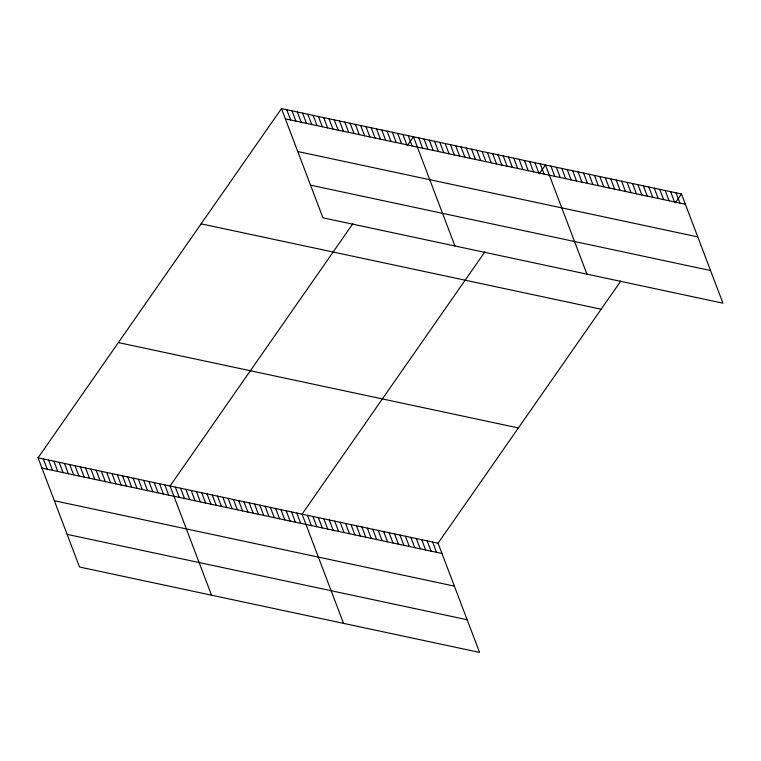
<?xml version="1.0" encoding="UTF-8"?>
<svg xmlns="http://www.w3.org/2000/svg" width="761" height="761" viewBox="0 0 761 761"><rect width="100%" height="100%" fill="white"/><g stroke="black" fill="none" stroke-linecap="round" stroke-linejoin="round"><path stroke-width="1.14" d="M620.919 280.857L438.06 543.192L479.544 652.396L79.534 567.021L38.05 457.818L281.456 108.604L681.466 193.979L722.95 303.182L322.94 217.808L281.456 108.604M352.914 223.648L170.055 485.994L211.529 595.197M407.287 145.646L413.461 136.78L454.945 245.984M484.909 251.824L302.06 514.17L343.534 623.364M539.283 173.822L545.466 164.956L586.95 274.15M675.292 202.845L681.466 193.979M285.356 118.868L685.366 204.243M297.76 151.525L697.77 236.899M310.536 185.161L710.546 270.536M201.132 223.848L601.142 309.223M118.374 342.583L518.384 427.948M38.05 457.818L438.06 543.192M41.95 468.082L441.96 553.456M54.354 500.738L454.365 586.113M67.13 534.374L467.14 619.749M676.025 192.818L679.925 203.082M670.584 191.658L674.484 201.922M665.152 190.497L669.052 200.761M659.711 189.337L663.611 199.601M654.27 188.176L658.17 198.44M648.829 187.016L652.729 197.28M643.387 185.855L647.288 196.119M637.946 184.695L641.846 194.959M632.505 183.534L636.405 193.798M627.064 182.374L630.964 192.638M621.623 181.204L625.523 191.477M616.191 180.043L620.091 190.317M610.75 178.883L614.65 189.156M605.309 177.722L609.209 187.996M599.868 176.562L603.768 186.835M594.427 175.401L598.327 185.665M588.985 174.24L592.886 184.504M583.544 173.08L587.444 183.344M578.103 171.919L582.003 182.183M572.662 170.759L576.562 181.023M567.23 169.598L571.13 179.862M561.789 168.438L565.689 178.702M556.348 167.277L560.248 177.541M550.907 166.117L554.807 176.381M540.186 163.824L544.086 174.088M534.907 162.702L538.807 172.966M529.627 161.57L533.528 171.843M524.348 160.447L528.248 170.711M519.069 159.315L522.969 169.589M513.789 158.193L517.689 168.457M508.51 157.061L512.4 167.334M503.221 155.938L507.121 166.202M497.941 154.806L501.841 165.08M492.662 153.684L496.562 163.948M487.382 152.552L491.283 162.825M482.103 151.429L486.003 161.693M476.824 150.307L480.724 160.571M471.544 149.175L475.444 159.439M466.265 148.053L470.165 158.317M460.985 146.921L464.885 157.185M455.706 145.798L459.606 156.062M450.426 144.666L454.327 154.93M445.147 143.544L449.047 153.808M439.868 142.412L443.768 152.685M434.588 141.289L438.488 151.553M429.299 140.157L433.199 150.431M424.02 139.035L427.92 149.299M418.74 137.903L422.64 148.176M408.181 135.648L412.082 145.922M402.902 134.526L406.802 144.79M397.623 133.403L401.523 143.667M392.343 132.271L396.243 142.535M387.064 131.149L390.964 141.413M381.784 130.017L385.684 140.281M376.505 128.894L380.405 139.158M371.225 127.762L375.125 138.026M365.946 126.64L369.846 136.904M360.666 125.508L364.567 135.781M355.377 124.385L359.278 134.649M350.098 123.253L353.998 133.527M344.819 122.131L348.719 132.395M339.539 120.999L343.439 131.273M334.26 119.877L338.16 130.141M328.98 118.745L332.88 129.018M323.701 117.622L327.601 127.886M318.421 116.49L322.322 126.764M313.142 115.368L317.042 125.632M307.863 114.245L311.763 124.509M302.583 113.113L306.483 123.377M297.304 111.991L301.204 122.255M292.024 110.859L295.924 121.123M286.745 109.736L290.645 120M432.619 542.032L436.519 552.296M427.178 540.871L431.078 551.135M421.737 539.711L425.637 549.975M416.296 538.55L420.196 548.814M410.854 537.39L414.755 547.654M405.413 536.229L409.313 546.493M399.982 535.069L403.882 545.333M394.54 533.908L398.441 544.172M389.099 532.748L392.999 543.012M383.658 531.587L387.558 541.851M378.217 530.417L382.117 540.691M372.776 529.256L376.676 539.53M367.335 528.096L371.235 538.369M361.894 526.935L365.794 537.209M356.452 525.775L360.353 536.048M351.021 524.614L354.921 534.878M345.58 523.454L349.48 533.718M340.138 522.293L344.039 532.557M334.697 521.133L338.597 531.397M329.256 519.972L333.156 530.236M323.815 518.812L327.715 529.076M318.374 517.651L322.274 527.915M312.933 516.491L316.833 526.755M307.492 515.33L311.392 525.594M296.771 513.038L300.671 523.302M291.492 511.915L295.392 522.179M286.212 510.783L290.112 521.057M280.933 509.661L284.833 519.925M275.653 508.529L279.553 518.802M270.374 507.406L274.274 517.67M265.094 506.274L268.994 516.548M259.815 505.152L263.715 515.416M254.535 504.02L258.436 514.293M249.256 502.897L253.156 513.161M243.977 501.765L247.877 512.039M238.697 500.643L242.597 510.907M233.418 499.52L237.318 509.784M228.138 498.388L232.038 508.652M222.849 497.266L226.749 507.53M217.57 496.134L221.47 506.398M212.29 495.011L216.191 505.275M207.011 493.879L210.911 504.143M201.732 492.757L205.632 503.021M196.452 491.625L200.352 501.899M191.173 490.503L195.073 500.767M185.893 489.371L189.793 499.644M180.614 488.248L184.514 498.512M175.334 487.116L179.235 497.39M164.776 484.862L168.676 495.135M159.496 483.739L163.396 494.003M154.217 482.617L158.117 492.881M148.928 481.485L152.828 491.749M143.648 480.362L147.548 490.626M138.369 479.23L142.269 489.494M133.089 478.108L136.99 488.372M127.81 476.976L131.71 487.24M122.531 475.853L126.431 486.117M117.251 474.721L121.151 484.995M111.972 473.599L115.872 483.863M106.692 472.467L110.592 482.74M101.413 471.344L105.313 481.608M96.133 470.212L100.033 480.486M90.854 469.09L94.754 479.354M85.574 467.958L89.475 478.231M80.295 466.835L84.195 477.099M75.006 465.703L78.906 475.977M69.727 464.581L73.627 474.845M64.447 463.459L68.347 473.723M59.168 462.327L63.068 472.591M53.888 461.204L57.788 471.468M48.609 460.072L52.509 470.336M43.329 458.95L47.23 469.214"/></g></svg>
